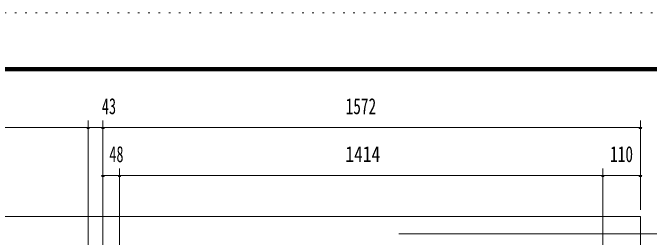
# Model space of a CAD drawing. Units: millimetres, scale not verified. Extents: x -5940 to 5940, y -7390 to 7386.
# Drawn here: x 3114 to 4976, y 6730 to 7386 of the extents above; entities that cross this region are included whole.
import ezdxf
from ezdxf.enums import TextEntityAlignment as Align

# ---------------------------------------------------------------- set-up
doc = ezdxf.new("R2010")
doc.units = ezdxf.units.MM
doc.header["$LTSCALE"] = 10
doc.linetypes.add('USER6', pattern=[3, 0.5, -2.5])
for name, color, linetype, lineweight in [('0-1_0-00', 4, 'Continuous', 18), ('0-2_2ラック-03BODL', 7, 'Continuous', 18), ('0-B_2ラック-F寸法', 3, 'Continuous', 18), ('1-0_F-E_J_ADD', 7, 'USER6', 18)]:
    doc.layers.add(name, color=color, linetype=linetype, lineweight=lineweight)
doc.styles.add('ＭＳ ゴシック', font='')
doc.styles.get('ＭＳ ゴシック').set_extended_font_data('MS Gothic')

msp = doc.modelspace()

# ---------------------------------------------------------------- linework, layer by layer
at = {"layer": '0-1_0-00', "color": 5}
for points in [[(5740.05, 7225.88), (-5739.95, 7225.88), (-5739.95, -814.12), (5740.05, -814.12)], [(5739.05, 7224.88), (5739.05, -813.12), (-5738.95, -813.12), (-5738.95, 7224.88)], [(5738.05, 7223.88), (5738.05, -812.12), (-5737.95, -812.12), (-5737.95, 7223.88)], [(5737.05, 7222.88), (5737.05, -811.12), (-5736.95, -811.12), (-5736.95, 7222.88)], [(5736.05, 7221.88), (5736.05, -810.12), (-5735.95, -810.12), (-5735.95, 7221.88)], [(5735.05, 7220.88), (5735.05, -809.12), (-5734.95, -809.12), (-5734.95, 7220.88)], [(5734.05, 7219.88), (5734.05, -808.12), (-5733.95, -808.12), (-5733.95, 7219.88)], [(5733.05, 7218.88), (5733.05, -807.12), (-5732.95, -807.12), (-5732.95, 7218.88)], [(5732.05, 7217.88), (5732.05, -806.12), (-5731.95, -806.12), (-5731.95, 7217.88)], [(5731.05, 7216.88), (5731.05, -805.12), (-5730.95, -805.12), (-5730.95, 7216.88)], [(5730.05, 7215.88), (5730.05, -804.12), (-5729.95, -804.12), (-5729.95, 7215.88)]]:
    msp.add_lwpolyline(points, close=True, dxfattribs=at)
at = {"layer": '0-2_2ラック-03BODL'}
for p, q in [((4949.84, 6790.77), (1834.84, 6790.77)), ((4949.84, 4240.77), (4949.84, 6790.77))]:
    msp.add_line(p, q, dxfattribs=at)
at = {"layer": '0-B_2ラック-F寸法'}
for p, q in [((3334.84, 7070.77), (3334.84, 4623.82)), ((3377.84, 7070.77), (3377.84, 5935.68)), ((4949.84, 7070.77), (4949.84, 6810.77)), ((4949.84, 7050.77), (2915.86, 7050.77)), ((3338.84, 7050.77), (3330.84, 7050.77)), ((3381.84, 7050.77), (3373.84, 7050.77)), ((4953.84, 7050.77), (4945.84, 7050.77)), ((3425.84, 6930.77), (3425.84, 5636.13)), ((4839.84, 6930.77), (4839.84, 4283.28)), ((3381.84, 6910.77), (3373.84, 6910.77)), ((4899.84, 6910.77), (3377.84, 6910.77)), ((3429.84, 6910.77), (3421.84, 6910.77)), ((4843.84, 6910.77), (4835.84, 6910.77)), ((4949.84, 6910.77), (4899.84, 6910.77)), ((4953.84, 6910.77), (4945.84, 6910.77)), ((5613.84, 6740.75), (4243.33, 6740.75))]:
    msp.add_line(p, q, dxfattribs=at)
for centre in [(3334.84, 7050.77), (3377.84, 7050.77), (4949.84, 7050.77), (3377.84, 6910.77), (3425.84, 6910.77), (4839.84, 6910.77), (4949.84, 6910.77)]:
    msp.add_arc(centre, 4, 180, 0, dxfattribs=at)
at = {"layer": '1-0_F-E_J_ADD', "color": 5}
msp.add_lwpolyline([(5940.05, 7385.88), (5940.05, -1014.12), (-5939.95, -1014.12), (-5939.95, 7385.88)], close=True, dxfattribs=at)

# ---------------------------------------------------------------- texts
at = {"layer": '0-B_2ラック-F寸法', "color": 7, "style": 'ＭＳ ゴシック'}
for s, width, p in [('43', 0.65, (3374.63, 7075.57)), ('1572', 0.7, (4087.7, 7075.57)), ('48', 0.65, (3396.47, 6935.57)), ('1414', 0.8, (4086.82, 6935.57)), ('110', 0.7, (4861.4, 6935.57))]:
    msp.add_text(s, height=46.89, dxfattribs=dict(at, width=width)).set_placement(p, align=Align.BOTTOM_LEFT)

doc.saveas('drawing.dxf')
